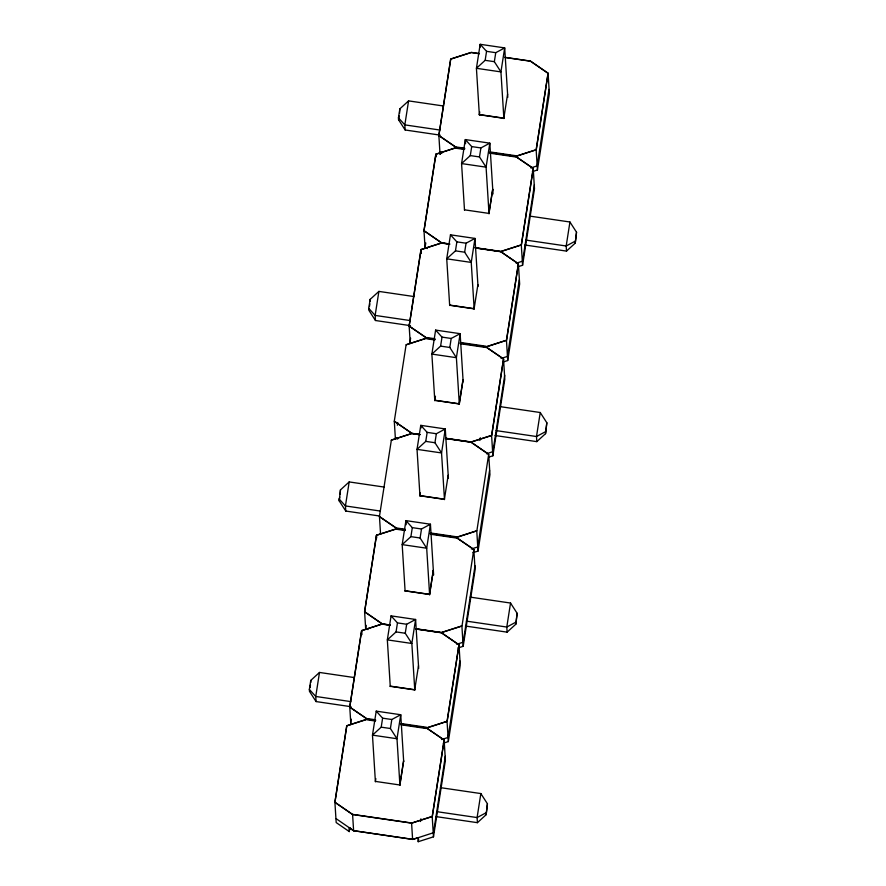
<?xml version="1.0" encoding="UTF-8"?>
<svg xmlns="http://www.w3.org/2000/svg" width="886" height="886" viewBox="0 0 886 886"><rect width="100%" height="100%" fill="white"/><g stroke="black" fill="none" stroke-linecap="round" stroke-linejoin="round"><path stroke-width="1.33" d="M351.033 706.696L316.069 701.568L309.469 691.346L309.358 689.43L310.753 680.426L319.492 672.452L354.455 677.591M379.385 515.973L345.761 511.045L339.172 500.823L340.457 489.903L349.184 481.929L384.159 487.067M410.428 325.649L375.465 320.51L368.875 310.299L368.753 308.383L370.149 299.379L378.887 291.405L413.851 296.533M440.132 135.126L405.157 129.987L398.567 119.776L398.445 117.86L399.852 108.856L408.579 100.882L443.554 106.01M310.078 687.492L310.477 684.911M339.172 500.823L339.77 496.957M340.169 494.388L340.457 489.903M369.473 306.434L369.872 303.865M398.567 119.776L399.165 115.911M399.575 113.342L399.852 108.856M319.492 672.452L315.748 696.462L316.069 701.568M349.184 481.929L345.44 505.939L345.761 511.045M378.887 291.405L375.143 315.416L375.465 320.51M408.579 100.882L404.836 124.882L405.157 129.987M349.904 827.535L349.272 831.589L336.182 822.562L334.908 802.306L346.714 725.778L367.103 719.144L375.675 720.495M365.708 629.348L364.6 611.783L376.417 535.255L396.806 528.621L404.869 529.806M415.811 628.894L441.294 632.626L458.981 644.809L447.053 721.326L426.443 727.882L444.13 740.076L432.202 816.582L411.591 823.149L352.595 814.5L334.908 802.306L346.825 725.8L367.446 719.233L349.76 707.05L361.687 630.533L382.298 623.977M390.338 625.151L382.298 623.977L364.6 611.783L376.528 535.277L397.138 528.709L379.452 516.527L380.559 534.081M435.07 339.449L426.498 338.098L406.109 344.732L394.292 421.215L395.4 438.814M410.262 343.558L409.155 326.004L421.083 249.487L441.693 242.919L449.745 244.104M425.103 248.29L423.995 230.737L435.923 154.23L456.534 147.663L438.858 135.469L450.642 59.185L471.108 52.529L479.215 53.714M440.043 154.386L438.858 135.469L450.775 58.963L471.396 52.396L479.437 53.581M350.601 723.264L351.233 719.177M366.173 625.361L365.752 628.096L367.945 629.603M409.996 342.217L410.628 338.131M397.349 425.28L397.77 422.544M425.778 242.941L425.147 247.039L427.34 248.556M440.342 154.363L440.763 151.628M403.673 761.406L400.738 714.736L376.218 711.137L372.474 735.136L375.409 781.817M418.668 668.443L415.589 619.469L391.069 615.87L387.337 639.88L390.272 686.55M463.156 381.733L460.133 333.679L435.613 330.09L431.87 354.09L434.805 400.76M478.008 286.466L474.985 238.423L450.465 234.823L446.732 258.823L449.667 305.504M399.929 785.406L396.994 738.736L372.474 735.136L381.201 727.162L382.608 718.169L376.218 711.137M414.781 690.15L411.846 643.469L387.337 639.88L396.064 631.906L397.46 622.902L391.069 615.87M429.621 594.883L426.687 548.212L402.178 544.613L410.905 536.639L412.311 527.646L405.921 520.614L402.178 544.613L405.112 591.283M444.484 499.626L441.549 452.945L417.029 449.357L425.756 441.383L427.163 432.379L420.772 425.346L417.029 449.357L419.964 496.027M459.325 404.359L456.39 357.689L431.87 354.09L440.597 346.116L442.003 337.112L435.613 330.09M474.176 309.092L471.241 262.422L446.732 258.823L455.459 250.86L456.866 241.856L450.465 234.823M489.028 213.836L486.082 167.166L461.573 163.567L470.3 155.593L471.706 146.589L465.316 139.567L461.573 163.567L464.508 210.237M503.879 118.569L500.944 71.899L476.424 68.3L485.151 60.326L486.558 51.333L480.168 44.3L476.424 68.3L479.359 114.981M375.852 778.628L375.387 781.397L399.907 784.996L403.639 760.985M420.352 492.937L419.997 495.783L444.395 499.361L448.194 475.206M435.458 396.241L434.782 400.35L459.302 403.938L463.035 379.939M479.747 111.891L479.392 114.737L503.791 118.314L507.589 94.149M390.405 728.513L391.8 719.51L400.738 714.736L396.994 738.736L390.405 728.513L381.201 727.162M405.256 633.257L406.663 624.253L415.589 619.469L411.846 643.469L405.256 633.257L396.064 631.906M406.176 524.733L405.921 520.614L430.43 524.213L426.687 548.212L420.097 537.99L421.503 528.986L430.43 524.213L433.631 575.003M420.939 428.093L420.772 425.346L445.281 428.946L441.549 452.945L434.948 442.723L436.355 433.73L445.281 428.946L448.394 478.362M449.8 347.467L451.195 338.463L460.133 333.679L456.39 357.689L449.8 347.467L440.597 346.116M464.652 252.2L466.058 243.207L474.985 238.423L471.241 262.422L464.652 252.2L455.459 250.86M465.571 143.676L465.316 139.567L489.825 143.155L486.082 167.166L479.492 156.944L480.899 147.94L489.825 143.155L493.026 193.956M480.345 47.047L480.168 44.3L504.688 47.899L500.944 71.899L494.344 61.677L495.75 52.684L504.688 47.899L507.789 97.316M399.841 784.874L403.584 760.819M433.287 570.296L429.533 594.351L405.135 590.774M462.979 379.773L459.236 403.828L434.838 400.25M488.928 213.304L492.682 189.239M418.502 665.729L414.692 689.884L390.294 686.307M433.343 570.462L429.599 594.473L405.079 590.873M477.897 284.672L474.088 308.837L449.689 305.26M492.738 189.416L488.994 213.415L464.485 209.827M420.496 821.521L420.916 818.83M479.891 440.475L480.312 437.773M444.13 740.076L445.403 760.332L433.475 836.838L418.225 841.7L418.646 838.998M415.8 629.038L441.472 632.781L458.981 644.864L447.175 721.348L426.775 727.982L400.727 724.072M472.947 552.676L478.03 551.059L476.757 530.792L456.135 537.359L473.822 549.553L462.027 625.848L441.571 632.504L415.899 628.75M489.061 457.01L492.871 455.792L491.597 435.535L503.525 359.029L485.827 346.836L506.449 340.268L518.376 263.762L500.69 251.58L475.206 247.836M517.479 266.885L522.574 265.268L521.3 245.012L533.217 168.506L515.53 156.313L536.152 149.745L548.08 73.239L530.382 61.056L504.909 57.313M504.887 57.457L530.57 61.212L548.08 73.294L536.263 149.778L515.874 156.401L488.972 152.47M459.867 660.967L448.061 737.451L441.682 739.522M445.326 756.312L433.487 832.718L413.031 839.374L353.569 830.691L349.018 827.602L349.272 831.589M489.57 470.444L477.753 546.928L471.385 548.999M475.029 565.789L463.19 642.195L456.799 644.277M504.721 375.265L492.882 451.672L486.492 453.754M519.262 279.921L507.456 356.405L501.077 358.476M534.424 184.742L522.585 261.149L516.195 263.231M548.966 89.397L537.149 165.881L530.78 167.952M443.244 743.199L448.327 741.582L460.255 665.065L458.981 644.809M458.084 647.932L463.179 646.315L475.095 569.809L473.822 549.553M478.03 551.059L489.958 474.542L488.684 454.285L470.987 442.103L445.514 438.36M492.871 455.792L504.798 379.286L503.525 359.029M503.912 361.743L507.722 360.524L519.65 284.018L518.376 263.762M522.574 265.268L534.491 188.762L533.217 168.506M532.342 171.629L537.425 170.001L549.353 93.495L548.08 73.239M440.486 787.654L480.843 793.568L477.1 817.568L477.421 822.673L435.724 816.56M470.189 597.12L510.535 603.045L506.792 627.044L507.113 632.15L465.427 626.037M499.881 406.596L540.238 412.522L536.495 436.521L536.816 441.627L495.119 435.513M529.584 216.073L569.931 221.998L566.187 245.998L566.508 251.103L524.822 244.99M477.421 822.673L486.148 814.699L487.433 803.79L480.843 793.568M507.113 632.15L515.851 624.176L517.125 613.267L510.535 603.045M536.816 441.627L545.543 433.653L546.828 422.744L540.238 412.522M566.508 251.103L575.247 243.129L576.531 232.221L569.931 221.998M486.148 814.699L487.433 803.79M515.851 624.176L517.125 613.267M545.543 433.653L546.828 422.744M575.247 243.129L576.531 232.221M575.125 241.214L566.187 245.998L525.841 240.084M545.422 431.737L536.495 436.521L496.149 430.607M515.73 622.26L506.792 627.044L466.446 621.13M486.026 812.794L477.1 817.568L436.754 811.654M391.247 440.231L411.702 433.575L419.82 434.76M500.679 251.58L521.3 245.012M406.22 344.754L426.842 338.186L409.155 326.004M420.042 434.627L411.99 433.442L391.379 440.01L379.418 516.638L397.305 528.787L405.378 529.972M470.987 442.103L491.597 435.535M441.283 632.626L461.894 626.059L463.179 646.315M336.06 818.62L353.569 830.691L412.61 839.419L417.97 837.713L418.225 841.7M464.264 148.759L456.201 147.574L435.812 154.208L423.995 230.692L441.505 242.775L449.612 243.96M489.825 152.503L515.375 156.246L533.261 168.395L521.422 244.802L500.967 251.447L475.295 247.703M464.773 148.926L456.7 147.74L438.814 135.591M449.512 244.237L441.405 243.052L420.95 249.708L409.11 326.114L427.008 338.264M475.195 247.98L500.878 251.735L518.388 263.818L506.57 340.302L486.181 346.935L460.122 343.026M419.909 434.483L411.802 433.298L394.292 421.215L411.99 433.442M445.592 438.227L471.274 441.97L491.73 435.325L503.569 358.919L485.672 346.769M445.492 438.515L471.175 442.258L488.684 454.341L476.867 530.825L456.478 537.459L429.577 533.516M430.419 533.549L455.98 537.293L473.866 549.442M390.217 625.007L382.11 623.822L364.6 611.739M390.117 625.283L382.01 624.098L361.554 630.754L349.715 707.161L367.612 719.31M486.558 51.333L495.75 52.684M485.151 60.326L494.344 61.677M479.337 114.56L503.846 118.159M439.81 130.02L404.836 124.882L398.445 117.86M471.706 146.589L480.899 147.94M456.633 147.043L464.674 148.217M490.157 151.96L515.63 155.692M456.445 148.283L463.156 149.258M489.969 153.2L515.442 156.933M470.3 155.593L479.492 156.944M456.866 241.856L466.058 243.207M449.634 305.083L474.154 308.682M410.107 320.544L375.143 315.416L368.753 308.383M442.003 337.112L451.195 338.463M426.941 337.566L434.982 338.751M460.454 342.483L485.927 346.216M426.753 338.806L434.793 339.98M460.266 343.724L485.738 347.456M427.163 432.379L436.355 433.73M425.756 441.383L434.948 442.723M419.942 495.606L444.451 499.206M380.415 511.067L345.44 505.939L339.05 498.907M412.311 527.646L421.503 528.986M397.238 528.089L405.279 529.274M430.751 533.007L456.235 536.75M397.05 529.33L405.101 530.504M430.574 534.247L456.046 537.979M410.905 536.639L420.097 537.99M397.46 622.902L406.663 624.253M390.239 686.129L414.759 689.729M350.712 701.59L315.748 696.462L309.358 689.43M382.608 718.169L391.8 719.51M367.535 718.612L375.586 719.797M401.059 723.53L426.531 727.273M367.358 719.853L375.398 721.038M400.871 724.77L426.343 728.502M439.7 151.694L441.937 153.212M426.277 727.816L444.174 739.965L432.335 816.371L411.879 823.028L352.406 814.345L334.897 802.262M423.995 230.737L441.693 242.919M395.455 437.562L397.637 439.079M536.152 149.745L537.425 170.001M506.449 340.268L507.722 360.524M435.923 154.23L436.089 156.933M421.083 249.487L421.337 253.54M447.053 721.326L448.327 741.582M432.202 816.582L433.475 836.838M411.591 823.149L412.61 839.419M370.149 299.379L370.27 301.295M376.528 535.277L376.694 537.979M361.687 630.533L361.942 634.586M349.76 707.05L350.867 724.604M352.595 814.5L353.614 830.769M310.753 680.426L310.875 682.342"/></g></svg>
